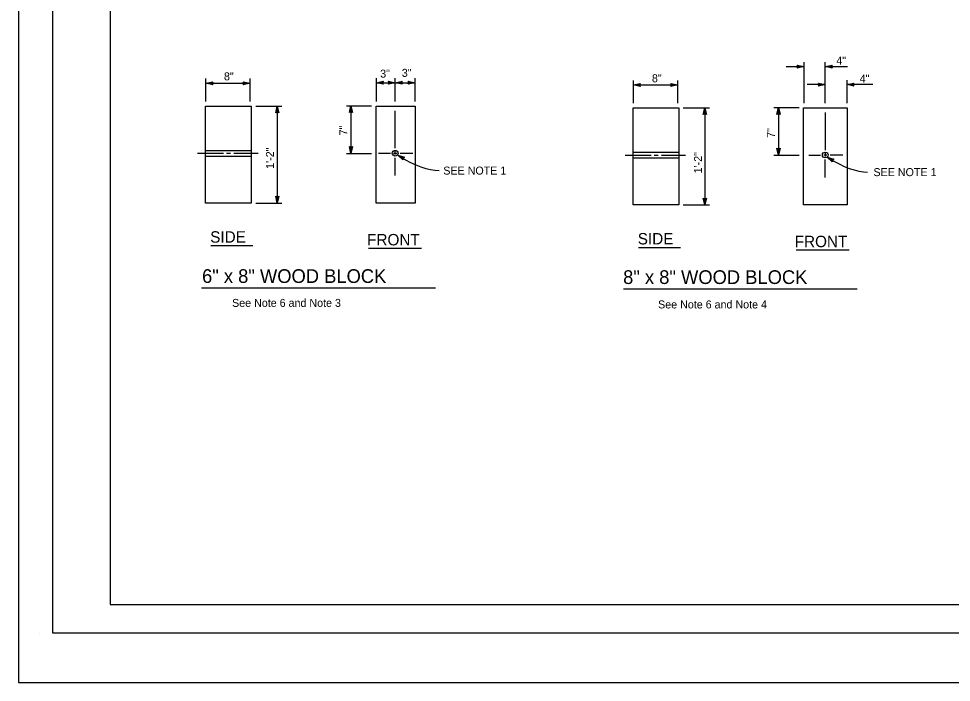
# Model space of a CAD drawing. Extents: x -893 to 867, y -474 to 712.
# Drawn here: x -893 to -77, y -474 to 107 of the extents above; entities that cross this region are included whole.
import ezdxf

# ---------------------------------------------------------------- set-up
doc = ezdxf.new("R2010")
doc.units = 0
for name, color, linetype in [('10 Sheet Format', 7, 'Continuous'), ('56 Stage 3 Anno', 7, 'Continuous'), ('57 Undefined', 7, 'Continuous'), ('60 Nongeo Data', 7, 'Continuous')]:
    doc.layers.add(name, color=color, linetype=linetype)

msp = doc.modelspace()

# ---------------------------------------------------------------- linework, layer by layer
at = {"layer": '10 Sheet Format'}
for p, q in [((-813.45, 643.96), (-813.45, -406.04)), ((-813.45, -406.04), (811.55, -406.04)), ((-875.41, -431.05), (-875.41, -431.05))]:
    msp.add_line(p, q, dxfattribs=at)
for points in [[(-893.45, -474.04), (866.55, -474.04), (866.55, 711.96), (-893.45, 711.96)], [(-863.43, 668.96), (836.57, 668.96), (836.57, -431.04), (-863.43, -431.04)], [(-863.43, 668.96), (836.57, 668.96), (836.57, -431.04), (-863.43, -431.04)]]:
    msp.add_lwpolyline(points, close=True, dxfattribs=at)
at = {"layer": '56 Stage 3 Anno'}
for p, q in [((-211.54, 64.93), (-212.34, 66.27)), ((-212.34, 66.27), (-212.34, 66.27)), ((-212.34, 66.27), (-206.34, 64.93)), ((-212.12, 65.91), (-207.72, 64.93)), ((-211.89, 65.55), (-209.1, 64.93)), ((-206.34, 32.83), (-206.34, 68.93)), ((-187.71, 32.83), (-187.71, 68.93)), ((-187.71, 64.93), (-181.71, 66.26)), ((-186.32, 64.93), (-181.94, 65.9)), ((-184.94, 64.92), (-182.12, 65.55)), ((-181.71, 66.26), (-182.51, 64.93)), ((-181.71, 66.26), (-181.71, 66.26)), ((-222.09, 64.93), (-206.34, 64.93)), ((-206.34, 64.93), (-212.34, 63.6)), ((-212.34, 63.6), (-211.54, 64.93)), ((-212.34, 63.6), (-212.34, 63.6)), ((-207.73, 64.92), (-212.1, 63.96)), ((-209.1, 64.93), (-211.93, 64.3)), ((-211.71, 65.2), (-210.48, 64.93)), ((-210.48, 64.93), (-211.69, 64.66)), ((-206.34, 64.93), (-206.34, 64.93)), ((-181.71, 63.59), (-187.71, 64.93)), ((-187.71, 64.93), (-187.71, 64.93)), ((-187.71, 64.93), (-168.18, 64.93)), ((-181.92, 63.94), (-186.33, 64.93)), ((-182.16, 64.3), (-184.94, 64.92)), ((-183.56, 64.92), (-182.35, 65.19)), ((-182.33, 64.65), (-183.56, 64.92)), ((-182.51, 64.93), (-181.71, 63.59)), ((-181.71, 63.59), (-181.71, 63.59)), ((-729.69, 34.41), (-729.69, 54.38)), ((-729.69, 50.38), (-690.94, 50.38)), ((-729.68, 50.38), (-723.68, 51.71)), ((-729.68, 50.38), (-723.68, 51.71)), ((-723.68, 49.04), (-729.68, 50.38)), ((-729.68, 50.38), (-729.68, 50.38)), ((-723.68, 49.04), (-729.68, 50.38)), ((-729.68, 50.38), (-729.68, 50.38)), ((-723.89, 49.4), (-728.3, 50.38)), ((-723.89, 49.4), (-728.3, 50.38)), ((-728.28, 50.39), (-723.91, 51.36)), ((-728.28, 50.39), (-723.91, 51.36)), ((-726.91, 50.38), (-724.09, 51.01)), ((-726.91, 50.38), (-724.09, 51.01)), ((-724.13, 49.76), (-726.91, 50.38)), ((-724.13, 49.76), (-726.91, 50.38)), ((-725.53, 50.38), (-724.32, 50.65)), ((-725.53, 50.38), (-724.32, 50.65)), ((-724.3, 50.11), (-725.53, 50.38)), ((-724.3, 50.11), (-725.53, 50.38)), ((-723.68, 51.71), (-724.48, 50.38)), ((-723.68, 51.71), (-724.48, 50.38)), ((-724.48, 50.38), (-723.68, 49.04)), ((-724.48, 50.38), (-723.68, 49.04)), ((-723.68, 51.71), (-723.68, 51.71)), ((-723.68, 51.71), (-723.68, 51.71)), ((-723.68, 49.04), (-723.68, 49.04)), ((-723.68, 49.04), (-723.68, 49.04)), ((-696.14, 50.38), (-696.94, 51.72)), ((-696.94, 51.72), (-696.94, 51.72)), ((-696.94, 51.72), (-690.94, 50.38)), ((-690.94, 50.38), (-696.94, 49.05)), ((-696.94, 49.05), (-696.14, 50.38)), ((-696.94, 49.05), (-696.94, 49.05)), ((-696.72, 51.37), (-692.32, 50.39)), ((-692.33, 50.38), (-696.7, 49.41)), ((-693.7, 50.39), (-696.52, 49.76)), ((-696.49, 51.01), (-693.7, 50.39)), ((-696.31, 50.66), (-695.08, 50.39)), ((-695.08, 50.39), (-696.29, 50.12)), ((-690.94, 34.32), (-690.94, 54.38)), ((-690.94, 50.38), (-690.94, 50.38)), ((-580.42, 34.38), (-580.42, 54.74)), ((-580.42, 50.74), (-574.42, 52.07)), ((-580.42, 50.74), (-563.97, 50.74)), ((-574.42, 49.4), (-580.42, 50.74)), ((-580.42, 50.74), (-580.42, 50.74)), ((-574.63, 49.75), (-579.04, 50.73)), ((-579.03, 50.74), (-574.65, 51.71)), ((-577.65, 50.73), (-574.83, 51.36)), ((-574.87, 50.11), (-577.65, 50.73)), ((-576.27, 50.73), (-575.06, 51)), ((-575.04, 50.46), (-576.27, 50.73)), ((-574.42, 52.07), (-575.22, 50.74)), ((-575.22, 50.74), (-574.42, 49.4)), ((-574.42, 52.07), (-574.42, 52.07)), ((-574.42, 49.4), (-574.42, 49.4)), ((-563.97, 50.74), (-569.98, 49.41)), ((-569.17, 50.74), (-569.97, 52.07)), ((-569.97, 52.07), (-569.97, 52.07)), ((-569.97, 52.07), (-563.97, 50.74)), ((-569.97, 49.41), (-569.17, 50.74)), ((-569.97, 49.41), (-569.97, 49.41)), ((-569.76, 51.72), (-565.35, 50.74)), ((-565.37, 50.73), (-569.74, 49.76)), ((-566.74, 50.74), (-569.56, 50.11)), ((-569.52, 51.36), (-566.74, 50.74)), ((-569.35, 51.01), (-568.12, 50.74)), ((-568.12, 50.74), (-569.33, 50.47)), ((-563.97, 34.38), (-563.97, 54.74)), ((-563.97, 50.74), (-557.97, 52.07)), ((-563.97, 50.74), (-546.69, 50.74)), ((-557.97, 49.4), (-563.97, 50.74)), ((-563.97, 50.74), (-563.97, 50.74)), ((-563.97, 50.74), (-563.97, 50.74)), ((-558.18, 49.75), (-562.59, 50.73)), ((-562.57, 50.74), (-558.2, 51.71)), ((-561.2, 50.73), (-558.38, 51.36)), ((-558.42, 50.11), (-561.2, 50.73)), ((-559.82, 50.73), (-558.61, 51)), ((-558.59, 50.46), (-559.82, 50.73)), ((-557.97, 52.07), (-558.77, 50.74)), ((-558.77, 50.74), (-557.97, 49.4)), ((-557.97, 52.07), (-557.97, 52.07)), ((-557.97, 49.4), (-557.97, 49.4)), ((-551.89, 50.74), (-552.69, 52.07)), ((-552.69, 52.07), (-552.69, 52.07)), ((-552.69, 52.07), (-546.69, 50.74)), ((-546.69, 50.74), (-552.69, 49.41)), ((-552.69, 49.41), (-551.89, 50.74)), ((-552.69, 49.41), (-552.69, 49.41)), ((-552.47, 51.72), (-548.07, 50.74)), ((-548.08, 50.73), (-552.45, 49.76)), ((-549.45, 50.74), (-552.27, 50.11)), ((-552.24, 51.36), (-549.45, 50.74)), ((-552.06, 51.01), (-550.83, 50.74)), ((-550.83, 50.74), (-552.04, 50.47)), ((-546.69, 34.38), (-546.69, 54.74)), ((-546.69, 50.74), (-546.69, 50.74)), ((-355.62, 32.86), (-355.62, 52.83)), ((-355.6, 48.83), (-349.6, 50.16)), ((-355.6, 48.83), (-349.6, 50.16)), ((-354.21, 48.83), (-349.83, 49.8)), ((-354.21, 48.83), (-349.83, 49.8)), ((-352.83, 48.83), (-350.01, 49.45)), ((-352.83, 48.83), (-350.01, 49.45)), ((-351.45, 48.83), (-350.24, 49.09)), ((-351.45, 48.83), (-350.24, 49.09)), ((-349.6, 50.16), (-350.4, 48.83)), ((-349.6, 50.16), (-350.4, 48.83)), ((-349.6, 50.16), (-349.6, 50.16)), ((-349.6, 50.16), (-349.6, 50.16)), ((-322.06, 48.83), (-322.86, 50.17)), ((-322.86, 50.17), (-322.86, 50.17)), ((-322.86, 50.17), (-316.86, 48.83)), ((-322.64, 49.81), (-318.24, 48.83)), ((-322.41, 49.45), (-319.62, 48.83)), ((-322.23, 49.11), (-321, 48.83)), ((-316.86, 32.77), (-316.86, 52.83)), ((-187.71, 49.18), (-203.46, 49.18)), ((-192.9, 49.18), (-193.7, 50.52)), ((-193.7, 50.52), (-193.7, 50.52)), ((-193.7, 50.52), (-187.7, 49.18)), ((-187.7, 49.18), (-193.7, 47.85)), ((-193.7, 47.85), (-192.9, 49.18)), ((-193.48, 50.16), (-189.08, 49.18)), ((-189.09, 49.18), (-193.46, 48.21)), ((-190.46, 49.18), (-193.28, 48.55)), ((-193.24, 49.8), (-190.46, 49.18)), ((-193.07, 49.46), (-191.84, 49.18)), ((-191.84, 49.18), (-193.05, 48.91)), ((-187.7, 49.18), (-187.7, 49.18)), ((-168.72, 32.83), (-168.72, 53.18)), ((-168.72, 49.18), (-162.72, 50.51)), ((-162.72, 47.84), (-168.72, 49.18)), ((-168.72, 49.18), (-168.72, 49.18)), ((-146.16, 49.18), (-168.72, 49.18)), ((-162.94, 48.19), (-167.34, 49.18)), ((-167.33, 49.18), (-162.95, 50.15)), ((-165.96, 49.18), (-163.13, 49.8)), ((-163.17, 48.55), (-165.96, 49.18)), ((-164.57, 49.18), (-163.37, 49.44)), ((-163.35, 48.9), (-164.57, 49.18)), ((-162.72, 50.51), (-163.52, 49.18)), ((-163.52, 49.18), (-162.72, 47.84)), ((-162.72, 50.51), (-162.72, 50.51)), ((-355.62, 48.83), (-316.86, 48.83)), ((-349.6, 47.49), (-355.6, 48.83)), ((-355.6, 48.83), (-355.6, 48.83)), ((-349.6, 47.49), (-355.6, 48.83)), ((-355.6, 48.83), (-355.6, 48.83)), ((-349.81, 47.84), (-354.22, 48.83)), ((-349.81, 47.84), (-354.22, 48.83)), ((-350.05, 48.2), (-352.83, 48.83)), ((-350.05, 48.2), (-352.83, 48.83)), ((-350.22, 48.55), (-351.45, 48.83)), ((-350.22, 48.55), (-351.45, 48.83)), ((-350.4, 48.83), (-349.6, 47.49)), ((-350.4, 48.83), (-349.6, 47.49)), ((-349.6, 47.49), (-349.6, 47.49)), ((-349.6, 47.49), (-349.6, 47.49)), ((-316.86, 48.83), (-322.86, 47.5)), ((-322.86, 47.5), (-322.06, 48.83)), ((-322.86, 47.5), (-322.86, 47.5)), ((-318.25, 48.82), (-322.62, 47.86)), ((-319.62, 48.83), (-322.45, 48.2)), ((-321, 48.83), (-322.21, 48.56)), ((-316.86, 48.83), (-316.86, 48.83)), ((-193.7, 47.85), (-193.7, 47.85)), ((-162.72, 47.84), (-162.72, 47.84)), ((-686.04, 30.29), (-663.21, 30.29)), ((-668.55, 24.41), (-667.21, 30.41)), ((-668.55, 24.41), (-667.21, 30.41)), ((-667.21, 25.21), (-668.55, 24.41)), ((-667.21, 25.21), (-668.55, 24.41)), ((-668.19, 24.63), (-667.21, 29.03)), ((-668.19, 24.63), (-667.21, 29.03)), ((-667.83, 24.86), (-667.21, 27.65)), ((-667.83, 24.86), (-667.21, 27.65)), ((-667.49, 25.04), (-667.21, 26.27)), ((-667.49, 25.04), (-667.21, 26.27)), ((-667.21, 30.41), (-667.21, 30.41)), ((-667.21, 30.41), (-665.88, 24.41)), ((-667.21, 30.41), (-667.21, 30.41)), ((-667.21, 30.41), (-665.88, 24.41)), ((-667.21, 30.29), (-667.21, -54.53)), ((-667.21, 27.65), (-666.58, 24.83)), ((-667.21, 27.65), (-666.58, 24.83)), ((-667.21, 26.27), (-666.94, 25.06)), ((-667.21, 26.27), (-666.94, 25.06)), ((-665.88, 24.41), (-667.21, 25.21)), ((-665.88, 24.41), (-667.21, 25.21)), ((-667.2, 29.02), (-666.24, 24.65)), ((-667.2, 29.02), (-666.24, 24.65)), ((-606.76, 30.63), (-584.77, 30.63)), ((-604.1, 24.63), (-602.76, 30.63)), ((-604.1, 24.63), (-602.76, 30.63)), ((-602.76, 25.43), (-604.1, 24.63)), ((-602.76, 25.43), (-604.1, 24.63)), ((-604.1, 24.63), (-604.1, 24.63)), ((-604.1, 24.63), (-604.1, 24.63)), ((-603.74, 24.84), (-602.76, 29.25)), ((-603.74, 24.84), (-602.76, 29.25)), ((-603.38, 25.08), (-602.76, 27.86)), ((-603.38, 25.08), (-602.76, 27.86)), ((-603.03, 25.25), (-602.76, 26.48)), ((-603.03, 25.25), (-602.76, 26.48)), ((-602.76, 30.63), (-602.76, -11.04)), ((-602.76, 30.63), (-602.76, 30.63)), ((-602.76, 30.63), (-601.43, 24.63)), ((-602.76, 30.63), (-602.76, 30.63)), ((-602.76, 30.63), (-601.43, 24.63)), ((-602.76, 27.86), (-602.13, 25.04)), ((-602.76, 27.86), (-602.13, 25.04)), ((-602.76, 26.48), (-602.49, 25.27)), ((-602.76, 26.48), (-602.49, 25.27)), ((-601.43, 24.63), (-602.76, 25.43)), ((-601.43, 24.63), (-602.76, 25.43)), ((-602.75, 29.24), (-601.79, 24.86)), ((-602.75, 29.24), (-601.79, 24.86)), ((-601.43, 24.63), (-601.43, 24.63)), ((-601.43, 24.63), (-601.43, 24.63)), ((-563.97, -6.61), (-563.97, 26.17)), ((-311.97, 28.73), (-289.13, 28.73)), ((-294.47, 22.86), (-293.13, 28.86)), ((-294.47, 22.86), (-293.13, 28.86)), ((-294.11, 23.07), (-293.13, 27.48)), ((-294.11, 23.07), (-293.13, 27.48)), ((-293.75, 23.31), (-293.13, 26.09)), ((-293.75, 23.31), (-293.13, 26.09)), ((-293.41, 23.48), (-293.13, 24.71)), ((-293.41, 23.48), (-293.13, 24.71)), ((-293.13, 28.86), (-293.13, 28.86)), ((-293.13, 28.86), (-291.8, 22.86)), ((-293.13, 28.86), (-293.13, 28.86)), ((-293.13, 28.86), (-291.8, 22.86)), ((-293.13, 28.73), (-293.13, -56.09)), ((-293.13, 27.47), (-292.16, 23.09)), ((-293.13, 27.47), (-292.16, 23.09)), ((-293.13, 26.09), (-292.51, 23.27)), ((-293.13, 26.09), (-292.51, 23.27)), ((-293.13, 24.71), (-292.86, 23.5)), ((-293.13, 24.71), (-292.86, 23.5)), ((-232.68, 29.07), (-210.7, 29.07)), ((-230.02, 23.07), (-228.68, 29.07)), ((-230.02, 23.07), (-228.68, 29.07)), ((-229.66, 23.29), (-228.68, 27.69)), ((-229.66, 23.29), (-228.68, 27.69)), ((-229.3, 23.52), (-228.68, 26.31)), ((-229.3, 23.52), (-228.68, 26.31)), ((-228.96, 23.7), (-228.68, 24.93)), ((-228.96, 23.7), (-228.68, 24.93)), ((-228.68, 29.07), (-228.68, -12.6)), ((-228.68, 29.07), (-228.68, 29.07)), ((-228.68, 29.07), (-227.35, 23.07)), ((-228.68, 29.07), (-228.68, 29.07)), ((-228.68, 29.07), (-227.35, 23.07)), ((-228.68, 26.31), (-228.05, 23.48)), ((-228.68, 26.31), (-228.05, 23.48)), ((-228.68, 24.93), (-228.41, 23.72)), ((-228.68, 24.93), (-228.41, 23.72)), ((-228.67, 27.68), (-227.71, 23.3)), ((-228.67, 27.68), (-227.71, 23.3)), ((-187.7, -8.17), (-187.7, 24.61)), ((-668.55, 24.41), (-668.55, 24.41)), ((-668.55, 24.41), (-668.55, 24.41)), ((-665.88, 24.41), (-665.88, 24.41)), ((-665.88, 24.41), (-665.88, 24.41)), ((-293.13, 23.66), (-294.47, 22.86)), ((-293.13, 23.66), (-294.47, 22.86)), ((-294.47, 22.86), (-294.47, 22.86)), ((-294.47, 22.86), (-294.47, 22.86)), ((-291.8, 22.86), (-293.13, 23.66)), ((-291.8, 22.86), (-293.13, 23.66)), ((-291.8, 22.86), (-291.8, 22.86)), ((-291.8, 22.86), (-291.8, 22.86)), ((-228.68, 23.87), (-230.02, 23.07)), ((-228.68, 23.87), (-230.02, 23.07)), ((-230.02, 23.07), (-230.02, 23.07)), ((-230.02, 23.07), (-230.02, 23.07)), ((-227.35, 23.07), (-228.68, 23.87)), ((-227.35, 23.07), (-228.68, 23.87)), ((-227.35, 23.07), (-227.35, 23.07)), ((-227.35, 23.07), (-227.35, 23.07)), ((-602.76, -11.04), (-604.09, -5.04)), ((-604.09, -5.04), (-604.09, -5.04)), ((-604.09, -5.04), (-602.76, -5.84)), ((-602.76, -11.04), (-604.09, -5.04)), ((-604.09, -5.04), (-604.09, -5.04)), ((-604.09, -5.04), (-602.76, -5.84)), ((-602.76, -9.65), (-603.73, -5.28)), ((-602.76, -9.65), (-603.73, -5.28)), ((-602.75, -8.28), (-603.38, -5.46)), ((-602.75, -8.28), (-603.38, -5.46)), ((-602.75, -6.9), (-603.02, -5.69)), ((-602.75, -6.9), (-603.02, -5.69)), ((-602.76, -5.84), (-601.42, -5.04)), ((-601.42, -5.04), (-602.76, -11.04)), ((-602.76, -5.84), (-601.42, -5.04)), ((-601.42, -5.04), (-602.76, -11.04)), ((-601.77, -5.26), (-602.76, -9.66)), ((-601.77, -5.26), (-602.76, -9.66)), ((-602.13, -5.49), (-602.75, -8.28)), ((-602.13, -5.49), (-602.75, -8.28)), ((-602.48, -5.67), (-602.75, -6.9)), ((-602.48, -5.67), (-602.75, -6.9)), ((-601.42, -5.04), (-601.42, -5.04)), ((-601.42, -5.04), (-601.42, -5.04)), ((-228.68, -12.6), (-230.01, -6.6)), ((-230.01, -6.6), (-230.01, -6.6)), ((-230.01, -6.6), (-228.68, -7.4)), ((-228.68, -12.6), (-230.01, -6.6)), ((-230.01, -6.6), (-230.01, -6.6)), ((-230.01, -6.6), (-228.68, -7.4)), ((-228.68, -11.21), (-229.65, -6.83)), ((-228.68, -11.21), (-229.65, -6.83)), ((-228.68, -9.84), (-229.3, -7.01)), ((-228.68, -9.84), (-229.3, -7.01)), ((-228.67, -8.46), (-228.94, -7.25)), ((-228.67, -8.46), (-228.94, -7.25)), ((-228.68, -7.4), (-227.34, -6.6)), ((-227.34, -6.6), (-228.68, -12.6)), ((-228.68, -7.4), (-227.34, -6.6)), ((-227.34, -6.6), (-228.68, -12.6)), ((-227.69, -6.82), (-228.68, -11.22)), ((-227.69, -6.82), (-228.68, -11.22)), ((-228.05, -7.05), (-228.68, -9.84)), ((-228.05, -7.05), (-228.68, -9.84)), ((-228.4, -7.23), (-228.67, -8.46)), ((-228.4, -7.23), (-228.67, -8.46)), ((-227.34, -6.6), (-227.34, -6.6)), ((-227.34, -6.6), (-227.34, -6.6)), ((-736.84, -10.99), (-714.17, -10.99)), ((-711.52, -10.99), (-708, -10.99)), ((-705.19, -10.99), (-684, -10.99)), ((-606.76, -11.04), (-584.77, -11.04)), ((-602.76, -11.04), (-602.76, -11.04)), ((-602.76, -11.04), (-602.76, -11.04)), ((-578.55, -10.98), (-568.09, -10.98)), ((-565.38, -10.89), (-562.71, -10.89)), ((-563.99, -30.5), (-563.99, -14.95)), ((-563.97, -12.07), (-563.97, -9.33)), ((-557.3, -16.77), (-561.83, -12.61)), ((-561.83, -12.61), (-561.83, -12.61)), ((-561.83, -12.61), (-555.96, -14.46)), ((-557.31, -16.36), (-560.63, -13.3)), ((-560.62, -13.31), (-556.35, -14.66)), ((-559.74, -10.89), (-548.65, -10.89)), ((-557.33, -15.93), (-559.43, -14)), ((-559.43, -14), (-556.67, -14.87)), ((-557.31, -15.54), (-558.24, -14.69)), ((-558.24, -14.69), (-557.06, -15.06)), ((-555.96, -14.46), (-557.32, -15.21)), ((-557.32, -15.21), (-557.3, -16.77)), ((-555.96, -14.46), (-555.96, -14.46)), ((-362.76, -12.55), (-340.09, -12.55)), ((-337.44, -12.55), (-333.92, -12.55)), ((-331.12, -12.55), (-309.92, -12.55)), ((-232.68, -12.6), (-210.7, -12.6)), ((-228.68, -12.6), (-228.68, -12.6)), ((-228.68, -12.6), (-228.68, -12.6)), ((-202.27, -12.54), (-191.81, -12.54)), ((-189.1, -12.44), (-186.43, -12.44)), ((-187.7, -13.63), (-187.7, -10.88)), ((-181.62, -18.55), (-186.15, -14.39)), ((-186.15, -14.39), (-186.15, -14.39)), ((-186.15, -14.39), (-180.29, -16.24)), ((-181.63, -18.14), (-184.95, -15.08)), ((-184.94, -15.08), (-180.67, -16.43)), ((-181.65, -17.71), (-183.76, -15.78)), ((-183.76, -15.78), (-181, -16.65)), ((-183.46, -12.44), (-172.37, -12.44)), ((-180.29, -16.24), (-181.64, -16.99)), ((-180.29, -16.24), (-180.29, -16.24)), ((-557.3, -16.77), (-557.3, -16.77)), ((-187.71, -32.05), (-187.71, -16.51)), ((-181.63, -17.32), (-182.56, -16.47)), ((-182.56, -16.47), (-181.38, -16.84)), ((-181.64, -16.99), (-181.62, -18.55)), ((-181.62, -18.55), (-181.62, -18.55)), ((-667.21, -54.59), (-668.54, -48.59)), ((-668.54, -48.59), (-668.54, -48.59)), ((-668.54, -48.59), (-667.21, -49.39)), ((-667.21, -53.2), (-668.18, -48.82)), ((-667.21, -49.39), (-665.87, -48.59)), ((-665.87, -48.59), (-667.21, -54.59)), ((-666.22, -48.8), (-667.21, -53.21)), ((-665.87, -48.59), (-665.87, -48.59)), ((-686.04, -54.53), (-663.21, -54.53)), ((-667.21, -51.82), (-667.83, -49)), ((-667.21, -50.44), (-667.47, -49.23)), ((-666.58, -49.04), (-667.21, -51.82)), ((-666.93, -49.21), (-667.21, -50.44)), ((-667.21, -54.59), (-667.21, -54.59)), ((-311.97, -56.09), (-289.13, -56.09)), ((-293.13, -56.14), (-294.46, -50.14)), ((-294.46, -50.14), (-294.46, -50.14)), ((-294.46, -50.14), (-293.13, -50.94)), ((-293.13, -54.75), (-294.1, -50.38)), ((-293.13, -53.38), (-293.75, -50.55)), ((-293.13, -52), (-293.39, -50.79)), ((-293.13, -50.94), (-291.79, -50.14)), ((-291.79, -50.14), (-293.13, -56.14)), ((-292.15, -50.36), (-293.13, -54.76)), ((-292.5, -50.59), (-293.13, -53.38)), ((-292.85, -50.77), (-293.13, -52)), ((-293.13, -56.14), (-293.13, -56.14)), ((-291.79, -50.14), (-291.79, -50.14))]:
    msp.add_line(p, q, dxfattribs=at)
for centre in [(-564.04, -10.88), (-187.76, -12.44)]:
    msp.add_circle(centre, 2.5, dxfattribs=at)
for centre in [(-548.52, -0.24), (-173.7, -1.6)]:
    msp.add_ellipse(centre, major_axis=(34.63, -21.21), ratio=0.427061, start_param=4.659866, end_param=5.663717, dxfattribs=at)
at = {"layer": '57 Undefined'}
for p, q in [((-725.24, -91.8), (-688.55, -91.8)), ((-587.36, -94.04), (-541.01, -94.04)), ((-351.16, -93.35), (-314.48, -93.35)), ((-213.28, -95.6), (-166.93, -95.6)), ((-733.54, -128.75), (-528.71, -128.75)), ((-364.25, -129.67), (-159.85, -129.67))]:
    msp.add_line(p, q, dxfattribs=at)
at = {"layer": '60 Nongeo Data'}
for p, q in [((-730.04, -54.59), (-730.04, 30.41)), ((-730.04, 30.41), (-690.14, 30.41)), ((-690.04, 30.41), (-690.04, -54.59)), ((-580.77, -54.62), (-580.77, 30.36)), ((-580.75, 30.38), (-546.56, 30.38)), ((-546.56, 30.38), (-546.56, -54.62)), ((-355.97, -56.14), (-355.97, 28.86)), ((-355.97, 28.86), (-316.06, 28.86)), ((-315.97, 28.86), (-315.97, -56.14)), ((-206.7, -56.17), (-206.7, 28.81)), ((-206.67, 28.83), (-168.72, 28.83)), ((-168.72, 28.83), (-168.72, -56.17)), ((-730.1, -8.39), (-690.09, -8.39)), ((-730, -13.39), (-689.87, -13.39)), ((-356.03, -9.94), (-316.01, -9.94)), ((-355.92, -14.94), (-315.79, -14.94)), ((-690.04, -54.59), (-730.04, -54.59)), ((-546.56, -54.62), (-580.77, -54.62)), ((-315.97, -56.14), (-355.97, -56.14)), ((-168.72, -56.17), (-206.7, -56.17))]:
    msp.add_line(p, q, dxfattribs=at)

# ---------------------------------------------------------------- texts
at = {"layer": '57 Undefined'}
for s, height, p in [('4"', 7, (-178.11, 66.68)), ('8"', 7, (-713.84, 52.88)), ('3"', 7, (-577.19, 55.26)), ('3"', 7, (-558.27, 55.94)), ('8"', 7, (-339.41, 51.22)), ('4"', 7, (-157.66, 50.93)), ('SEE NOTE 1', 7, (-521.94, -29.6)), ('SEE NOTE 1', 7, (-145.59, -30.96)), ('SIDE', 10, (-725.88, -89.18)), ('FRONT', 10, (-588.6, -91.58)), ('SIDE', 10, (-351.8, -90.73)), ('FRONT', 10, (-214.52, -93.13)), ('6" x 8" WOOD BLOCK', 12, (-732.99, -124.44)), ('8" x 8" WOOD BLOCK', 12, (-364.6, -125.36)), ('See Note 6 and Note 3', 7, (-706.74, -145.42)), ('See Note 6 and Note 4', 7, (-334.01, -146.76))]:
    msp.add_text(s, height=height, dxfattribs=at).set_placement(p)
for s, p in [('7"', (-605.79, 4.69)), ('7"', (-231.83, 2.57)), ('1\'-2"', (-670.03, -24.6)), ('1\'-2"', (-295.61, -28.53))]:
    msp.add_text(s, height=7, rotation=90, dxfattribs=at).set_placement(p)

doc.saveas('drawing.dxf')
